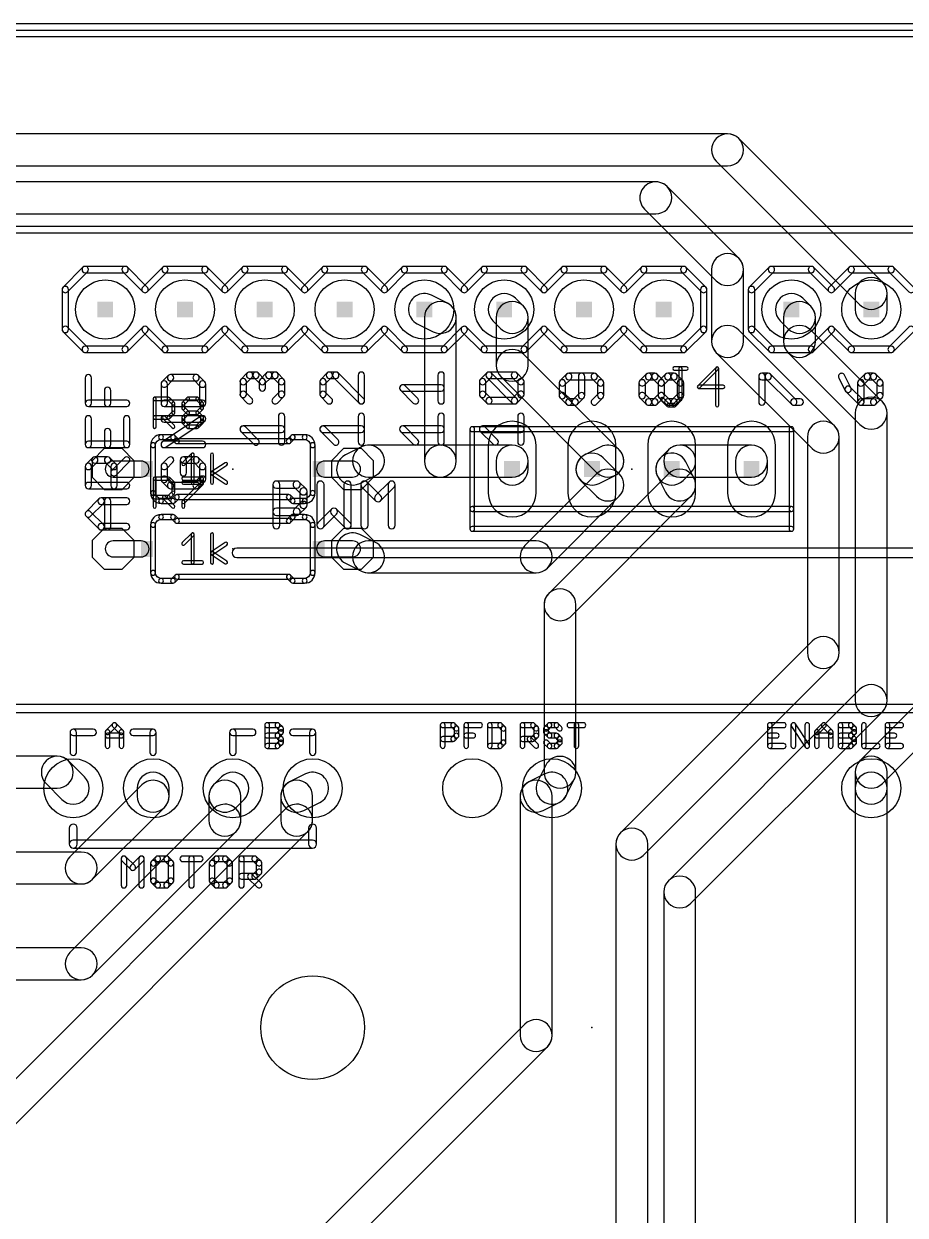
# Model space of a CAD drawing. Extents: x -5 to 106, y -6 to 80.
# Drawn here: x 22.56 to 50.61, y 42.29 to 80.21 of the extents above; entities that cross this region are included whole.
import ezdxf

# ---------------------------------------------------------------- set-up
doc = ezdxf.new("R2010")
doc.units = 0
for name, color, linetype in [('16', 174, 'CONTINUOUS'), ('17', 94, 'CONTINUOUS'), ('20', 178, 'CONTINUOUS'), ('21', 250, 'CONTINUOUS'), ('23', 178, 'CONTINUOUS'), ('25', 250, 'CONTINUOUS'), ('27', 250, 'CONTINUOUS'), ('51', 250, 'CONTINUOUS')]:
    doc.layers.add(name, color=color, linetype=linetype)

# ---------------------------------------------------------------- blocks, each defined once
blk = doc.blocks.new('RECT')
blk.add_solid([(-0.5, -0.5), (0.5, -0.5), (-0.5, 0.5), (0.5, 0.5)])
blk = doc.blocks.new('ROUNDP')
blk.add_circle((0, 0), 0.5)
blk = doc.blocks.new('LONGP100')
blk.add_lwpolyline([(-0.5, -0.5), (0.5, -0.5, 1), (0.5, 0.5), (-0.5, 0.5, 1)], format="xyb", close=True)
blk = doc.blocks.new('OCTAGONP')
blk.add_lwpolyline([(-0.5, -0.2071), (-0.5, 0.2071), (-0.2071, 0.5), (0.2071, 0.5), (0.5, 0.2071), (0.5, -0.2071), (0.2071, -0.5), (-0.2071, -0.5)], close=True)

msp = doc.modelspace()

# ---------------------------------------------------------------- linework, layer by layer
at = {"layer": '16'}
for points in [[(0, 79.8068), (105.41, 79.8068, 1), (105.41, 80.2132), (0, 80.2132, 1)], [(44.958, 76.708), (11.43, 76.708, 1), (11.43, 75.692), (44.958, 75.692, 1)], [(49.8892, 71.9872), (45.3172, 76.5592, 1), (44.5988, 75.8408), (49.1708, 71.2688, 1)], [(42.672, 75.184), (15.24, 75.184, 1), (15.24, 74.168), (42.672, 74.168, 1)], [(45.3172, 72.7492), (43.0312, 75.0352, 1), (42.3128, 74.3168), (44.5988, 72.0308, 1)], [(45.466, 70.104), (45.466, 72.39, 1), (44.45, 72.39), (44.45, 70.104, 1)], [(49.022, 71.628), (49.022, 71.12, 1), (50.038, 71.12), (50.038, 71.628, 1)], [(36.0412, 71.3204), (35.5332, 71.5744, 1), (35.0788, 70.6656), (35.5868, 70.4116, 1)], [(36.322, 66.294), (36.322, 70.866, 1), (35.306, 70.866), (35.306, 66.294, 1)], [(38.4592, 71.2252), (38.2052, 71.4792, 1), (37.4868, 70.7608), (37.7408, 70.5068, 1)], [(38.608, 69.342), (38.608, 70.866, 1), (37.592, 70.866), (37.592, 69.342, 1)], [(47.6032, 71.2252), (47.3492, 71.4792, 1), (46.6308, 70.7608), (46.8848, 70.5068, 1)], [(47.752, 70.104), (47.752, 70.866, 1), (46.736, 70.866), (46.736, 70.104, 1)], [(48.3652, 67.4152), (45.3172, 70.4632, 1), (44.5988, 69.7448), (47.6468, 66.6968, 1)], [(49.8892, 68.1772), (47.6032, 70.4632, 1), (46.8848, 69.7448), (49.1708, 67.4588, 1)], [(41.5072, 66.6532), (38.4592, 69.7012, 1), (37.7408, 68.9828), (40.7888, 65.9348, 1)], [(50.038, 58.674), (50.038, 67.818, 1), (49.022, 67.818), (49.022, 58.674, 1)], [(48.514, 60.198), (48.514, 67.056, 1), (47.498, 67.056), (47.498, 60.198, 1)], [(33.3008, 66.7484), (32.7928, 66.4944, 1), (33.2472, 65.5856), (33.7552, 65.8396, 1)], [(35.814, 66.802), (33.528, 66.802, 1), (33.528, 65.786), (35.814, 65.786, 1)], [(38.1, 66.802), (35.814, 66.802, 1), (35.814, 65.786), (38.1, 65.786, 1)], [(37.592, 66.294), (37.592, 66.04, 1), (38.608, 66.04), (38.608, 66.294, 1)], [(40.9208, 66.7484), (40.4128, 66.4944, 1), (40.8672, 65.5856), (41.3752, 65.8396, 1)], [(43.0748, 66.6532), (42.8208, 66.3992, 1), (43.5392, 65.6808), (43.7932, 65.9348, 1)], [(45.72, 66.802), (43.434, 66.802, 1), (43.434, 65.786), (45.72, 65.786, 1)], [(45.212, 66.294), (45.212, 66.04, 1), (46.228, 66.04), (46.228, 66.294, 1)], [(41.5072, 65.8912), (40.9992, 66.3992, 1), (40.2808, 65.6808), (40.7888, 65.1728, 1)], [(43.8884, 65.7592), (43.6344, 66.2672, 1), (42.7256, 65.8128), (42.9796, 65.3048, 1)], [(40.7888, 65.8912), (38.5028, 63.6052, 1), (39.2212, 62.8868), (41.5072, 65.1728, 1)], [(43.0748, 65.8912), (39.2648, 62.0812, 1), (39.9832, 61.3628), (43.7932, 65.1728, 1)], [(33.7552, 63.7004), (33.2472, 63.9544, 1), (32.7928, 63.0456), (33.3008, 62.7916, 1)], [(38.862, 63.754), (33.528, 63.754, 1), (33.528, 62.738), (38.862, 62.738, 1)], [(39.116, 61.722), (39.116, 56.388, 1), (40.132, 56.388), (40.132, 61.722, 1)], [(49.8892, 56.0288), (54.4612, 60.6008, 1), (53.7428, 61.3192), (49.1708, 56.7472, 1)], [(42.2692, 53.7428), (48.3652, 59.8388, 1), (47.6468, 60.5572), (41.5508, 54.4612, 1)], [(43.7932, 52.2188), (49.8892, 58.3148, 1), (49.1708, 59.0332), (43.0748, 52.9372, 1)], [(13.716, 55.88), (23.622, 55.88, 1), (23.622, 56.896), (13.716, 56.896, 1)], [(23.2628, 56.0288), (23.7708, 55.5208, 1), (24.4892, 56.2392), (23.9812, 56.7472, 1)], [(39.1696, 56.6152), (38.9156, 56.1072, 1), (39.8244, 55.6528), (40.0784, 56.1608, 1)], [(49.022, 56.388), (49.022, 55.88, 1), (50.038, 55.88), (50.038, 56.388, 1)], [(24.7432, 52.9808), (27.0292, 55.2668, 1), (26.3108, 55.9852), (24.0248, 53.6992, 1)], [(27.178, 55.626), (27.178, 55.88, 1), (26.162, 55.88), (26.162, 55.626, 1)], [(29.3152, 55.2668), (29.5692, 55.5208, 1), (28.8508, 56.2392), (28.5968, 55.9852, 1)], [(29.464, 54.864), (29.464, 55.626, 1), (28.448, 55.626), (28.448, 54.864, 1)], [(31.4692, 55.1716), (31.9772, 55.4256, 1), (31.5228, 56.3344), (31.0148, 56.0804, 1)], [(31.75, 54.864), (31.75, 55.626, 1), (30.734, 55.626), (30.734, 54.864, 1)], [(39.0892, 55.1716), (39.5972, 55.4256, 1), (39.1428, 56.3344), (38.6348, 56.0804, 1)], [(39.37, 48.006), (39.37, 55.626, 1), (38.354, 55.626), (38.354, 48.006, 1)], [(49.022, 55.88), (49.022, 40.386, 1), (50.038, 40.386), (50.038, 55.88, 1)], [(21.6952, 44.5988), (31.6012, 54.5048, 1), (30.8828, 55.2232), (20.9768, 45.3172, 1)], [(24.7432, 49.9328), (29.3152, 54.5048, 1), (28.5968, 55.2232), (24.0248, 50.6512, 1)], [(42.418, 38.1), (42.418, 54.102, 1), (41.402, 54.102), (41.402, 38.1, 1)], [(11.43, 52.832), (24.384, 52.832, 1), (24.384, 53.848), (11.43, 53.848, 1)], [(43.942, 37.338), (43.942, 52.578, 1), (42.926, 52.578), (42.926, 37.338, 1)], [(10.668, 49.784), (24.384, 49.784, 1), (24.384, 50.8), (10.668, 50.8, 1)], [(27.0292, 35.4548), (39.2212, 47.6468, 1), (38.5028, 48.3652), (26.3108, 36.1732, 1)]]:
    msp.add_lwpolyline(points, format="xyb", close=True, dxfattribs=at)
at = {"layer": '20'}
msp.add_line((105.08, 80), (0, 80), dxfattribs=at)
msp.add_circle((31.75, 48.26), 1.651, dxfattribs=at)
at = {"layer": '21'}
for points in [[(24.4392, 72.4618), (23.8042, 71.8268, 1), (23.9478, 71.6832), (24.5828, 72.3182, 1)], [(24.511, 72.2884), (25.781, 72.2884, 1), (25.781, 72.4916), (24.511, 72.4916, 1)], [(25.7092, 72.3182), (26.3442, 71.6832, 1), (26.4878, 71.8268), (25.8528, 72.4618, 1)], [(26.4878, 71.6832), (27.1228, 72.3182, 1), (26.9792, 72.4618), (26.3442, 71.8268, 1)], [(27.051, 72.2884), (28.321, 72.2884, 1), (28.321, 72.4916), (27.051, 72.4916, 1)], [(28.2492, 72.3182), (28.8842, 71.6832, 1), (29.0278, 71.8268), (28.3928, 72.4618, 1)], [(29.0278, 71.6832), (29.6628, 72.3182, 1), (29.5192, 72.4618), (28.8842, 71.8268, 1)], [(29.591, 72.2884), (30.861, 72.2884, 1), (30.861, 72.4916), (29.591, 72.4916, 1)], [(30.7892, 72.3182), (31.4242, 71.6832, 1), (31.5678, 71.8268), (30.9328, 72.4618, 1)], [(32.0592, 72.4618), (31.4242, 71.8268, 1), (31.5678, 71.6832), (32.2028, 72.3182, 1)], [(32.131, 72.2884), (33.401, 72.2884, 1), (33.401, 72.4916), (32.131, 72.4916, 1)], [(33.3292, 72.3182), (33.9642, 71.6832, 1), (34.1078, 71.8268), (33.4728, 72.4618, 1)], [(34.1078, 71.6832), (34.7428, 72.3182, 1), (34.5992, 72.4618), (33.9642, 71.8268, 1)], [(34.671, 72.2884), (35.941, 72.2884, 1), (35.941, 72.4916), (34.671, 72.4916, 1)], [(35.8692, 72.3182), (36.5042, 71.6832, 1), (36.6478, 71.8268), (36.0128, 72.4618, 1)], [(36.6478, 71.6832), (37.2828, 72.3182, 1), (37.1392, 72.4618), (36.5042, 71.8268, 1)], [(37.211, 72.2884), (38.481, 72.2884, 1), (38.481, 72.4916), (37.211, 72.4916, 1)], [(38.4092, 72.3182), (39.0442, 71.6832, 1), (39.1878, 71.8268), (38.5528, 72.4618, 1)], [(39.6792, 72.4618), (39.0442, 71.8268, 1), (39.1878, 71.6832), (39.8228, 72.3182, 1)], [(39.751, 72.2884), (41.021, 72.2884, 1), (41.021, 72.4916), (39.751, 72.4916, 1)], [(40.9492, 72.3182), (41.5842, 71.6832, 1), (41.7278, 71.8268), (41.0928, 72.4618, 1)], [(42.2192, 72.4618), (41.5842, 71.8268, 1), (41.7278, 71.6832), (42.3628, 72.3182, 1)], [(42.291, 72.2884), (43.561, 72.2884, 1), (43.561, 72.4916), (42.291, 72.4916, 1)], [(43.4892, 72.3182), (44.1242, 71.6832, 1), (44.2678, 71.8268), (43.6328, 72.4618, 1)], [(46.2832, 72.4618), (45.6482, 71.8268, 1), (45.7918, 71.6832), (46.4268, 72.3182, 1)], [(46.355, 72.2884), (47.625, 72.2884, 1), (47.625, 72.4916), (46.355, 72.4916, 1)], [(47.5532, 72.3182), (48.1882, 71.6832, 1), (48.3318, 71.8268), (47.6968, 72.4618, 1)], [(48.3318, 71.6832), (48.9668, 72.3182, 1), (48.8232, 72.4618), (48.1882, 71.8268, 1)], [(48.895, 72.2884), (50.165, 72.2884, 1), (50.165, 72.4916), (48.895, 72.4916, 1)], [(50.0932, 72.3182), (50.7282, 71.6832, 1), (50.8718, 71.8268), (50.2368, 72.4618, 1)], [(23.7744, 71.755), (23.7744, 70.485, 1), (23.9776, 70.485), (23.9776, 71.755, 1)], [(44.0944, 71.755), (44.0944, 70.485, 1), (44.2976, 70.485), (44.2976, 71.755, 1)], [(45.6184, 71.755), (45.6184, 70.485, 1), (45.8216, 70.485), (45.8216, 71.755, 1)], [(23.8042, 70.4132), (24.4392, 69.7782, 1), (24.5828, 69.9218), (23.9478, 70.5568, 1)], [(26.3442, 70.5568), (25.7092, 69.9218, 1), (25.8528, 69.7782), (26.4878, 70.4132, 1)], [(27.1228, 69.9218), (26.4878, 70.5568, 1), (26.3442, 70.4132), (26.9792, 69.7782, 1)], [(28.8842, 70.5568), (28.2492, 69.9218, 1), (28.3928, 69.7782), (29.0278, 70.4132, 1)], [(29.6628, 69.9218), (29.0278, 70.5568, 1), (28.8842, 70.4132), (29.5192, 69.7782, 1)], [(31.4242, 70.5568), (30.7892, 69.9218, 1), (30.9328, 69.7782), (31.5678, 70.4132, 1)], [(31.4242, 70.4132), (32.0592, 69.7782, 1), (32.2028, 69.9218), (31.5678, 70.5568, 1)], [(33.9642, 70.5568), (33.3292, 69.9218, 1), (33.4728, 69.7782), (34.1078, 70.4132, 1)], [(34.7428, 69.9218), (34.1078, 70.5568, 1), (33.9642, 70.4132), (34.5992, 69.7782, 1)], [(36.5042, 70.5568), (35.8692, 69.9218, 1), (36.0128, 69.7782), (36.6478, 70.4132, 1)], [(37.2828, 69.9218), (36.6478, 70.5568, 1), (36.5042, 70.4132), (37.1392, 69.7782, 1)], [(39.0442, 70.5568), (38.4092, 69.9218, 1), (38.5528, 69.7782), (39.1878, 70.4132, 1)], [(39.0442, 70.4132), (39.6792, 69.7782, 1), (39.8228, 69.9218), (39.1878, 70.5568, 1)], [(41.5842, 70.5568), (40.9492, 69.9218, 1), (41.0928, 69.7782), (41.7278, 70.4132, 1)], [(41.5842, 70.4132), (42.2192, 69.7782, 1), (42.3628, 69.9218), (41.7278, 70.5568, 1)], [(44.1242, 70.5568), (43.4892, 69.9218, 1), (43.6328, 69.7782), (44.2678, 70.4132, 1)], [(45.6482, 70.4132), (46.2832, 69.7782, 1), (46.4268, 69.9218), (45.7918, 70.5568, 1)], [(48.1882, 70.5568), (47.5532, 69.9218, 1), (47.6968, 69.7782), (48.3318, 70.4132, 1)], [(48.9668, 69.9218), (48.3318, 70.5568, 1), (48.1882, 70.4132), (48.8232, 69.7782, 1)], [(50.7282, 70.5568), (50.0932, 69.9218, 1), (50.2368, 69.7782), (50.8718, 70.4132, 1)], [(25.781, 69.9516), (24.511, 69.9516, 1), (24.511, 69.7484), (25.781, 69.7484, 1)], [(28.321, 69.9516), (27.051, 69.9516, 1), (27.051, 69.7484), (28.321, 69.7484, 1)], [(30.861, 69.9516), (29.591, 69.9516, 1), (29.591, 69.7484), (30.861, 69.7484, 1)], [(33.401, 69.9516), (32.131, 69.9516, 1), (32.131, 69.7484), (33.401, 69.7484, 1)], [(35.941, 69.9516), (34.671, 69.9516, 1), (34.671, 69.7484), (35.941, 69.7484, 1)], [(38.481, 69.9516), (37.211, 69.9516, 1), (37.211, 69.7484), (38.481, 69.7484, 1)], [(41.021, 69.9516), (39.751, 69.9516, 1), (39.751, 69.7484), (41.021, 69.7484, 1)], [(43.561, 69.9516), (42.291, 69.9516, 1), (42.291, 69.7484), (43.561, 69.7484, 1)], [(47.625, 69.9516), (46.355, 69.9516, 1), (46.355, 69.7484), (47.625, 69.7484, 1)], [(50.165, 69.9516), (48.895, 69.9516, 1), (48.895, 69.7484), (50.165, 69.7484, 1)], [(24.7132, 68.1339), (24.7132, 68.9474, 1), (24.51, 68.9474), (24.51, 68.1339, 1)], [(27.1561, 69.0192), (26.9527, 68.8158, 1), (27.0964, 68.6721), (27.2998, 68.8755, 1)], [(28.0414, 69.049), (27.2279, 69.049, 1), (27.2279, 68.8458), (28.0414, 68.8458, 1)], [(28.3166, 68.8158), (28.1133, 69.0192, 1), (27.9696, 68.8755), (28.173, 68.6721, 1)], [(29.611, 68.7516), (29.8144, 68.955, 1), (29.6707, 69.0987), (29.4673, 68.8953, 1)], [(29.7425, 68.9252), (29.9459, 68.9252, 1), (29.9459, 69.1284), (29.7425, 69.1284, 1)], [(29.8741, 68.955), (30.0774, 68.7516, 1), (30.2211, 68.8953), (30.0177, 69.0987, 1)], [(30.2211, 68.7516), (30.4245, 68.955, 1), (30.2808, 69.0987), (30.0774, 68.8953, 1)], [(30.3527, 68.9252), (30.556, 68.9252, 1), (30.556, 69.1284), (30.3527, 69.1284, 1)], [(30.4842, 68.955), (30.6876, 68.7516, 1), (30.8312, 68.8953), (30.6279, 69.0987, 1)], [(32.2107, 69.0987), (32.0073, 68.8953, 1), (32.151, 68.7516), (32.3544, 68.955, 1)], [(32.4859, 69.1284), (32.2825, 69.1284, 1), (32.2825, 68.9252), (32.4859, 68.9252, 1)], [(33.3712, 68.2852), (32.5577, 69.0987, 1), (32.4141, 68.955), (33.2276, 68.1415, 1)], [(33.1978, 69.0268), (33.1978, 68.2133, 1), (33.401, 68.2133), (33.401, 69.0268, 1)], [(35.941, 68.2133), (35.941, 69.0268, 1), (35.7378, 69.0268), (35.7378, 68.2133, 1)], [(37.231, 68.7516), (37.4344, 68.955, 1), (37.2907, 69.0987), (37.0873, 68.8953, 1)], [(38.2479, 68.2852), (37.4344, 69.0987, 1), (37.2907, 68.955), (38.1042, 68.1415, 1)], [(37.3625, 68.9252), (38.176, 68.9252, 1), (38.176, 69.1284), (37.3625, 69.1284, 1)], [(38.1042, 68.955), (38.3076, 68.7516, 1), (38.4512, 68.8953), (38.2479, 69.0987, 1)], [(39.8307, 69.0589), (39.6273, 68.8556, 1), (39.771, 68.7119), (39.9744, 68.9153, 1)], [(40.716, 69.0887), (39.9025, 69.0887, 1), (39.9025, 68.8855), (40.716, 68.8855, 1)], [(40.4109, 68.377), (40.4109, 68.9871, 1), (40.2077, 68.9871), (40.2077, 68.377, 1)], [(40.9912, 68.8556), (40.7879, 69.0589, 1), (40.6442, 68.9153), (40.8476, 68.7119, 1)], [(42.311, 68.7119), (42.5144, 68.9153, 1), (42.3707, 69.0589), (42.1673, 68.8556, 1)], [(42.4425, 68.8855), (42.6459, 68.8855, 1), (42.6459, 69.0887), (42.4425, 69.0887, 1)], [(42.5741, 68.9153), (42.7774, 68.7119, 1), (42.9211, 68.8556), (42.7177, 69.0589, 1)], [(42.9211, 68.7119), (43.1245, 68.9153, 1), (42.9808, 69.0589), (42.7774, 68.8556, 1)], [(43.0527, 68.8855), (43.256, 68.8855, 1), (43.256, 69.0887), (43.0527, 69.0887, 1)], [(43.1842, 68.9153), (43.3876, 68.7119, 1), (43.5312, 68.8556), (43.3279, 69.0589, 1)], [(46.1508, 68.1736), (46.1508, 68.9871, 1), (45.9476, 68.9871), (45.9476, 68.1736, 1)], [(46.0492, 68.8855), (46.2525, 68.8855, 1), (46.2525, 69.0887), (46.0492, 69.0887, 1)], [(46.1807, 68.9153), (46.9942, 68.1018, 1), (47.1379, 68.2454), (46.3244, 69.0589, 1)], [(48.4983, 68.9417), (48.7017, 68.5349, 1), (48.8834, 68.6258), (48.68, 69.0325, 1)], [(49.3308, 69.0589), (49.1274, 68.8556, 1), (49.2711, 68.7119), (49.4745, 68.9153, 1)], [(49.606, 69.0887), (49.4027, 69.0887, 1), (49.4027, 68.8855), (49.606, 68.8855, 1)], [(49.8812, 68.8556), (49.6779, 69.0589, 1), (49.5342, 68.9153), (49.7376, 68.7119, 1)], [(25.3233, 68.1339), (25.3233, 68.5406, 1), (25.1201, 68.5406), (25.1201, 68.1339, 1)], [(26.923, 68.744), (26.923, 68.1339, 1), (27.1262, 68.1339), (27.1262, 68.744, 1)], [(28.3464, 68.1339), (28.3464, 68.744, 1), (28.1432, 68.744), (28.1432, 68.1339, 1)], [(29.6408, 68.4167), (29.6408, 68.8234, 1), (29.4376, 68.8234), (29.4376, 68.4167, 1)], [(30.0477, 68.8234), (30.0477, 68.6201, 1), (30.2509, 68.6201), (30.2509, 68.8234, 1)], [(30.6578, 68.8234), (30.6578, 68.4167, 1), (30.861, 68.4167), (30.861, 68.8234, 1)], [(31.9776, 68.8234), (31.9776, 68.4167, 1), (32.1808, 68.4167), (32.1808, 68.8234, 1)], [(35.0977, 68.2852), (34.691, 68.6919, 1), (34.5473, 68.5482), (34.9541, 68.1415, 1)], [(34.6192, 68.5185), (35.8394, 68.5185, 1), (35.8394, 68.7217), (34.6192, 68.7217, 1)], [(37.2608, 68.4167), (37.2608, 68.8234, 1), (37.0576, 68.8234), (37.0576, 68.4167, 1)], [(38.2778, 68.8234), (38.2778, 68.4167, 1), (38.481, 68.4167), (38.481, 68.8234, 1)], [(39.5976, 68.7837), (39.5976, 68.377, 1), (39.8008, 68.377), (39.8008, 68.7837, 1)], [(41.021, 68.377), (41.021, 68.7837, 1), (40.8178, 68.7837), (40.8178, 68.377, 1)], [(42.3408, 68.377), (42.3408, 68.7837, 1), (42.1376, 68.7837), (42.1376, 68.377, 1)], [(42.9509, 68.377), (42.9509, 68.7837, 1), (42.7477, 68.7837), (42.7477, 68.377, 1)], [(43.3578, 68.7837), (43.3578, 68.377, 1), (43.561, 68.377), (43.561, 68.7837, 1)], [(48.7207, 68.5085), (49.1274, 68.1018, 1), (49.2711, 68.2454), (48.8644, 68.6522, 1)], [(49.0977, 68.7837), (49.0977, 68.1736, 1), (49.3009, 68.1736), (49.3009, 68.7837, 1)], [(49.911, 68.377), (49.911, 68.7837, 1), (49.7078, 68.7837), (49.7078, 68.377, 1)], [(29.8144, 68.2852), (29.611, 68.4885, 1), (29.4673, 68.3449), (29.6707, 68.1415, 1)], [(30.6876, 68.4885), (30.4842, 68.2852, 1), (30.6279, 68.1415), (30.8312, 68.3449, 1)], [(32.0073, 68.3449), (32.2107, 68.1415, 1), (32.3544, 68.2852), (32.151, 68.4885, 1)], [(37.4344, 68.2852), (37.231, 68.4885, 1), (37.0873, 68.3449), (37.2907, 68.1415, 1)], [(38.176, 68.3149), (37.3625, 68.3149, 1), (37.3625, 68.1117), (38.176, 68.1117, 1)], [(38.3076, 68.4885), (38.1042, 68.2852, 1), (38.2479, 68.1415), (38.4512, 68.3449, 1)], [(39.6273, 68.3051), (39.8307, 68.1018, 1), (39.9744, 68.2454), (39.771, 68.4488, 1)], [(39.9025, 68.072), (40.1059, 68.072, 1), (40.1059, 68.2752), (39.9025, 68.2752, 1)], [(40.1777, 68.1018), (40.3811, 68.3051, 1), (40.2374, 68.4488), (40.0341, 68.2454, 1)], [(40.7879, 68.1018), (40.9912, 68.3051, 1), (40.8476, 68.4488), (40.6442, 68.2454, 1)], [(42.5144, 68.2454), (42.311, 68.4488, 1), (42.1673, 68.3051), (42.3707, 68.1018, 1)], [(42.6459, 68.2752), (42.4425, 68.2752, 1), (42.4425, 68.072), (42.6459, 68.072, 1)], [(42.7774, 68.4488), (42.5741, 68.2454, 1), (42.7177, 68.1018), (42.9211, 68.3051, 1)], [(43.1245, 68.2454), (42.9211, 68.4488, 1), (42.7774, 68.3051), (42.9808, 68.1018, 1)], [(43.256, 68.2752), (43.0527, 68.2752, 1), (43.0527, 68.072), (43.256, 68.072, 1)], [(43.3876, 68.4488), (43.1842, 68.2454, 1), (43.3279, 68.1018), (43.5312, 68.3051, 1)], [(47.066, 68.072), (47.2694, 68.072, 1), (47.2694, 68.2752), (47.066, 68.2752, 1)], [(49.1993, 68.072), (49.606, 68.072, 1), (49.606, 68.2752), (49.1993, 68.2752, 1)], [(49.6779, 68.1018), (49.8812, 68.3051, 1), (49.7376, 68.4488), (49.5342, 68.2454, 1)], [(25.8318, 68.2355), (24.6116, 68.2355, 1), (24.6116, 68.0323), (25.8318, 68.0323, 1)], [(27.0246, 68.0323), (28.2448, 68.0323, 1), (28.2448, 68.2355), (27.0246, 68.2355, 1)], [(24.51, 67.6376), (24.51, 66.8241, 1), (24.7132, 66.8241), (24.7132, 67.6376, 1)], [(25.9334, 66.8241), (25.9334, 67.6376, 1), (25.7302, 67.6376), (25.7302, 66.8241, 1)], [(27.0809, 66.7396), (28.3012, 67.5531, 1), (28.1884, 67.7222), (26.9682, 66.9087, 1)], [(28.2448, 67.7392), (27.0246, 67.7392, 1), (27.0246, 67.536), (28.2448, 67.536, 1)], [(30.861, 66.9036), (30.861, 67.7171, 1), (30.6578, 67.7171), (30.6578, 66.9036, 1)], [(33.401, 66.9036), (33.401, 67.7171, 1), (33.1978, 67.7171), (33.1978, 66.9036, 1)], [(35.941, 66.9036), (35.941, 67.7171, 1), (35.7378, 67.7171), (35.7378, 66.9036, 1)], [(38.481, 66.9036), (38.481, 67.7171, 1), (38.2778, 67.7171), (38.2778, 66.9036, 1)], [(25.3233, 66.8241), (25.3233, 67.2309, 1), (25.1201, 67.2309), (25.1201, 66.8241, 1)], [(26.924, 66.9798, 1), (26.924, 67.1322, 0.4142), (26.5938, 66.802, 1), (26.7462, 66.802, -0.4142)], [(26.924, 66.9798), (27.305, 66.9798, 1), (27.305, 67.1322), (26.924, 67.1322, 1)], [(27.4859, 66.9829), (27.3589, 67.1099, 1), (27.2511, 67.0021), (27.3781, 66.8751, 1)], [(30.0177, 66.9754), (29.611, 67.3822, 1), (29.4673, 67.2385), (29.8741, 66.8318, 1)], [(29.5392, 67.2087), (30.7594, 67.2087, 1), (30.7594, 67.4119), (29.5392, 67.4119, 1)], [(31.0419, 66.8751), (31.1689, 67.0021, 1), (31.0611, 67.1099), (30.9341, 66.9829, 1)], [(31.496, 67.1322), (31.115, 67.1322, 1), (31.115, 66.9798), (31.496, 66.9798, 1)], [(31.6738, 66.802, 1), (31.8262, 66.802, 0.4142), (31.496, 67.1322, 1), (31.496, 66.9798, -0.4142)], [(32.5577, 66.9754), (32.151, 67.3822, 1), (32.0073, 67.2385), (32.4141, 66.8318, 1)], [(32.0792, 67.2087), (33.2994, 67.2087, 1), (33.2994, 67.4119), (32.0792, 67.4119, 1)], [(35.0977, 66.9754), (34.691, 67.3822, 1), (34.5473, 67.2385), (34.9541, 66.8318, 1)], [(34.6192, 67.2087), (35.8394, 67.2087, 1), (35.8394, 67.4119), (34.6192, 67.4119, 1)], [(36.9062, 64.77), (36.9062, 67.31, 1), (36.7538, 67.31), (36.7538, 64.77, 1)], [(46.99, 67.3862), (36.83, 67.3862, 1), (36.83, 67.2338), (46.99, 67.2338, 1)], [(37.6377, 66.9754), (37.231, 67.3822, 1), (37.0873, 67.2385), (37.4941, 66.8318, 1)], [(37.1592, 67.2087), (38.3794, 67.2087, 1), (38.3794, 67.4119), (37.1592, 67.4119, 1)], [(46.9138, 67.31), (46.9138, 64.77, 1), (47.0662, 64.77), (47.0662, 67.31, 1)], [(24.6116, 66.7225), (25.8318, 66.7225, 1), (25.8318, 66.9257), (24.6116, 66.9257, 1)], [(26.7462, 65.278), (26.7462, 66.802, 1), (26.5938, 66.802), (26.5938, 65.278, 1)], [(28.2448, 66.9257), (27.0246, 66.9257, 1), (27.0246, 66.7225), (28.2448, 66.7225, 1)], [(30.988, 67.0052), (27.432, 67.0052, 1), (27.432, 66.8528), (30.988, 66.8528, 1)], [(31.8262, 65.278), (31.8262, 66.802, 1), (31.6738, 66.802), (31.6738, 65.278, 1)], [(24.6834, 66.0527), (24.8868, 66.2561, 1), (24.7431, 66.3998), (24.5397, 66.1964, 1)], [(24.8149, 66.2263), (25.2217, 66.2263, 1), (25.2217, 66.4295), (24.8149, 66.4295, 1)], [(25.1498, 66.2561), (25.3532, 66.0527, 1), (25.4969, 66.1964), (25.2935, 66.3998, 1)], [(25.4969, 65.8493), (25.9036, 66.2561, 1), (25.76, 66.3998), (25.3532, 65.993, 1)], [(27.1561, 66.3998), (26.9527, 66.1964, 1), (27.0964, 66.0527), (27.2998, 66.2561, 1)], [(28.0414, 66.4295), (27.6347, 66.4295, 1), (27.6347, 66.2263), (28.0414, 66.2263, 1)], [(27.5331, 66.3279), (27.5331, 65.9212, 1), (27.7363, 65.9212), (27.7363, 66.3279, 1)], [(28.3166, 66.1964), (28.1133, 66.3998, 1), (27.9696, 66.2561), (28.173, 66.0527, 1)], [(24.7132, 65.5144), (24.7132, 66.1245, 1), (24.51, 66.1245), (24.51, 65.5144, 1)], [(25.3235, 66.1245), (25.3235, 65.5144, 1), (25.5267, 65.5144), (25.5267, 66.1245, 1)], [(26.923, 66.1245), (26.923, 65.7178, 1), (27.1262, 65.7178), (27.1262, 66.1245, 1)], [(28.3464, 65.7178), (28.3464, 66.1245, 1), (28.1432, 66.1245), (28.1432, 65.7178, 1)], [(25.8318, 65.616), (24.6116, 65.616, 1), (24.6116, 65.4128), (25.8318, 65.4128, 1)], [(26.9527, 65.6459), (27.1561, 65.4426, 1), (27.2998, 65.5863), (27.0964, 65.7896, 1)], [(27.2279, 65.4128), (28.0414, 65.4128, 1), (28.0414, 65.616), (27.2279, 65.616, 1)], [(28.1133, 65.4426), (28.3166, 65.6459, 1), (28.173, 65.7896), (27.9696, 65.5863, 1)], [(30.7086, 64.2493), (30.7086, 65.5458, 1), (30.48, 65.5458), (30.48, 64.2493, 1)], [(30.5943, 65.4315), (31.2426, 65.4315, 1), (31.2426, 65.6601), (30.5943, 65.6601, 1)], [(31.1617, 65.465), (31.3778, 65.2489, 1), (31.5395, 65.4105), (31.3234, 65.6266, 1)], [(31.8833, 65.5458), (31.8833, 64.2493, 1), (32.1119, 64.2493), (32.1119, 65.5458, 1)], [(32.9762, 64.2493), (32.9762, 65.5458, 1), (32.7476, 65.5458), (32.7476, 64.2493, 1)], [(33.32, 65.465), (33.7522, 65.0328, 1), (33.9138, 65.1945), (33.4817, 65.6266, 1)], [(33.5152, 64.2493), (33.5152, 65.5458, 1), (33.2866, 65.5458), (33.2866, 64.2493, 1)], [(33.9138, 65.0328), (34.346, 65.465, 1), (34.1844, 65.6266), (33.7522, 65.1945, 1)], [(34.1509, 65.5458), (34.1509, 64.2493, 1), (34.3795, 64.2493), (34.3795, 65.5458, 1)], [(26.7462, 65.278, 1), (26.5938, 65.278, 0.4142), (26.924, 64.9478, 1), (26.924, 65.1002, -0.4142)], [(31.3443, 65.3297), (31.3443, 64.8976, 1), (31.5729, 64.8976), (31.5729, 65.3297, 1)], [(31.496, 65.1002, 1), (31.496, 64.9478, 0.4142), (31.8262, 65.278, 1), (31.6738, 65.278, -0.4142)], [(24.6834, 64.5396), (25.0901, 64.9463, 1), (24.9465, 65.09), (24.5397, 64.6833, 1)], [(25.0183, 64.9166), (25.8318, 64.9166, 1), (25.8318, 65.1198), (25.0183, 65.1198, 1)], [(25.3233, 64.2047), (25.3233, 65.0182, 1), (25.1201, 65.0182), (25.1201, 64.2047, 1)], [(26.924, 64.9478), (27.305, 64.9478, 1), (27.305, 65.1002), (26.924, 65.1002, 1)], [(27.3781, 65.2049), (27.2511, 65.0779, 1), (27.3589, 64.9701), (27.4859, 65.0971, 1)], [(30.988, 65.2272), (27.432, 65.2272, 1), (27.432, 65.0748), (30.988, 65.0748, 1)], [(30.9341, 65.0971), (31.0611, 64.9701, 1), (31.1689, 65.0779), (31.0419, 65.2049, 1)], [(31.496, 65.1002), (31.115, 65.1002, 1), (31.115, 64.9478), (31.496, 64.9478, 1)], [(31.3778, 64.9784), (31.1617, 64.7623, 1), (31.3234, 64.6006), (31.5395, 64.8167, 1)], [(25.0901, 64.2765), (24.6834, 64.6833, 1), (24.5397, 64.5396), (24.9465, 64.1328, 1)], [(26.924, 64.4398, 1), (26.924, 64.5922, 0.4142), (26.5938, 64.262, 1), (26.7462, 64.262, -0.4142)], [(26.924, 64.4398), (27.305, 64.4398, 1), (27.305, 64.5922), (26.924, 64.5922, 1)], [(27.4859, 64.4429), (27.3589, 64.5699, 1), (27.2511, 64.4621), (27.3781, 64.3351, 1)], [(31.2426, 64.7958), (30.5943, 64.7958, 1), (30.5943, 64.5672), (31.2426, 64.5672, 1)], [(31.0419, 64.3351), (31.1689, 64.4621, 1), (31.0611, 64.5699), (30.9341, 64.4429, 1)], [(31.496, 64.5922), (31.115, 64.5922, 1), (31.115, 64.4398), (31.496, 64.4398, 1)], [(31.6738, 64.262, 1), (31.8262, 64.262, 0.4142), (31.496, 64.5922, 1), (31.496, 64.4398, -0.4142)], [(32.0784, 64.1685), (32.5106, 64.6006, 1), (32.3489, 64.7623), (31.9168, 64.3301, 1)], [(32.3489, 64.6006), (32.7811, 64.1685, 1), (32.9427, 64.3301), (32.5106, 64.7623, 1)], [(36.83, 64.6938), (46.99, 64.6938, 1), (46.99, 64.8462), (36.83, 64.8462, 1)], [(36.9062, 64.135), (36.9062, 64.77, 1), (36.7538, 64.77), (36.7538, 64.135, 1)], [(46.9138, 64.77), (46.9138, 64.135, 1), (47.0662, 64.135), (47.0662, 64.77, 1)], [(25.8318, 64.3063), (25.0183, 64.3063, 1), (25.0183, 64.1031), (25.8318, 64.1031, 1)], [(26.7462, 62.738), (26.7462, 64.262, 1), (26.5938, 64.262), (26.5938, 62.738, 1)], [(30.988, 64.4652), (27.432, 64.4652, 1), (27.432, 64.3128), (30.988, 64.3128, 1)], [(31.8262, 62.738), (31.8262, 64.262, 1), (31.6738, 64.262), (31.6738, 62.738, 1)], [(36.83, 64.0588), (46.99, 64.0588, 1), (46.99, 64.2112), (36.83, 64.2112, 1)], [(60.706, 63.5254), (29.337, 63.5254, 1), (29.337, 63.2206), (60.706, 63.2206, 1)], [(26.7462, 62.738, 1), (26.5938, 62.738, 0.4142), (26.924, 62.4078, 1), (26.924, 62.5602, -0.4142)], [(27.3781, 62.6649), (27.2511, 62.5379, 1), (27.3589, 62.4301), (27.4859, 62.5571, 1)], [(30.988, 62.6872), (27.432, 62.6872, 1), (27.432, 62.5348), (30.988, 62.5348, 1)], [(30.9341, 62.5571), (31.0611, 62.4301, 1), (31.1689, 62.5379), (31.0419, 62.6649, 1)], [(31.496, 62.5602, 1), (31.496, 62.4078, 0.4142), (31.8262, 62.738, 1), (31.6738, 62.738, -0.4142)], [(26.924, 62.4078), (27.305, 62.4078, 1), (27.305, 62.5602), (26.924, 62.5602, 1)], [(31.496, 62.5602), (31.115, 62.5602, 1), (31.115, 62.4078), (31.496, 62.4078, 1)], [(64.77, 58.547), (16.51, 58.547, 1), (16.51, 58.293), (64.77, 58.293, 1)], [(24.13, 57.5564), (24.765, 57.5564, 1), (24.765, 57.7596), (24.13, 57.7596, 1)], [(24.0284, 57.658), (24.0284, 57.023, 1), (24.2316, 57.023), (24.2316, 57.658, 1)], [(25.2761, 57.613), (25.4964, 57.8333, 1), (25.3886, 57.941), (25.1683, 57.7207, 1)], [(25.2984, 57.2262), (25.2984, 57.6668, 1), (25.146, 57.6668), (25.146, 57.2262, 1)], [(25.3886, 57.8333), (25.609, 57.613, 1), (25.7167, 57.7207), (25.4964, 57.941, 1)], [(25.5866, 57.6668), (25.5866, 57.2262, 1), (25.739, 57.2262), (25.739, 57.6668, 1)], [(26.67, 57.7596), (26.035, 57.7596, 1), (26.035, 57.5564), (26.67, 57.5564, 1)], [(26.5684, 57.658), (26.5684, 57.023, 1), (26.7716, 57.023), (26.7716, 57.658, 1)], [(29.845, 57.7596), (29.21, 57.7596, 1), (29.21, 57.5564), (29.845, 57.5564, 1)], [(29.1084, 57.658), (29.1084, 57.023, 1), (29.3116, 57.023), (29.3116, 57.658, 1)], [(30.3784, 57.2262), (30.3784, 57.8872, 1), (30.226, 57.8872), (30.226, 57.2262, 1)], [(30.3022, 57.811), (30.6327, 57.811, 1), (30.6327, 57.9634), (30.3022, 57.9634, 1)], [(30.5788, 57.8333), (30.689, 57.7231, 1), (30.7967, 57.8309), (30.6866, 57.941, 1)], [(30.689, 57.7207), (30.5788, 57.6106, 1), (30.6866, 57.5028), (30.7967, 57.613, 1)], [(30.6666, 57.777), (30.6666, 57.6668, 1), (30.819, 57.6668), (30.819, 57.777, 1)], [(31.75, 57.7596), (31.115, 57.7596, 1), (31.115, 57.5564), (31.75, 57.5564, 1)], [(31.6484, 57.658), (31.6484, 57.023, 1), (31.8516, 57.023), (31.8516, 57.658, 1)], [(35.9664, 57.2262), (35.9664, 57.8872, 1), (35.814, 57.8872), (35.814, 57.2262, 1)], [(35.8902, 57.811), (36.2207, 57.811, 1), (36.2207, 57.9634), (35.8902, 57.9634, 1)], [(36.1668, 57.8333), (36.277, 57.7231, 1), (36.3847, 57.8309), (36.2746, 57.941, 1)], [(36.2546, 57.777), (36.2546, 57.5567, 1), (36.407, 57.5567), (36.407, 57.777, 1)], [(36.7148, 57.2262), (36.7148, 57.8872, 1), (36.5624, 57.8872), (36.5624, 57.2262, 1)], [(36.6386, 57.811), (37.0793, 57.811, 1), (37.0793, 57.9634), (36.6386, 57.9634, 1)], [(37.3108, 57.8872), (37.3108, 57.2262, 1), (37.4632, 57.2262), (37.4632, 57.8872, 1)], [(37.7175, 57.9634), (37.387, 57.9634, 1), (37.387, 57.811), (37.7175, 57.811, 1)], [(37.8816, 57.8309), (37.7714, 57.941, 1), (37.6636, 57.8333), (37.7738, 57.7231, 1)], [(37.9039, 57.3364), (37.9039, 57.777, 1), (37.7515, 57.777), (37.7515, 57.3364, 1)], [(38.5064, 57.2262), (38.5064, 57.8872, 1), (38.354, 57.8872), (38.354, 57.2262, 1)], [(38.4302, 57.811), (38.7607, 57.811, 1), (38.7607, 57.9634), (38.4302, 57.9634, 1)], [(38.7068, 57.8333), (38.817, 57.7231, 1), (38.9247, 57.8309), (38.8146, 57.941, 1)], [(38.7946, 57.777), (38.7946, 57.5567, 1), (38.947, 57.5567), (38.947, 57.777, 1)], [(39.2349, 57.941), (39.1247, 57.8309, 1), (39.2325, 57.7231), (39.3427, 57.8333, 1)], [(39.1024, 57.777), (39.1024, 57.6668, 1), (39.2548, 57.6668), (39.2548, 57.777, 1)], [(39.1247, 57.613), (39.2349, 57.5028, 1), (39.3427, 57.6106), (39.2325, 57.7207, 1)], [(39.5091, 57.9634), (39.2888, 57.9634, 1), (39.2888, 57.811), (39.5091, 57.811, 1)], [(39.6731, 57.8309), (39.563, 57.941, 1), (39.4552, 57.8333), (39.5654, 57.7231, 1)], [(39.927, 57.811), (40.3677, 57.811, 1), (40.3677, 57.9634), (39.927, 57.9634, 1)], [(40.2236, 57.2262), (40.2236, 57.8872, 1), (40.0712, 57.8872), (40.0712, 57.2262, 1)], [(46.7448, 57.9634), (46.3042, 57.9634, 1), (46.3042, 57.811), (46.7448, 57.811, 1)], [(46.228, 57.8872), (46.228, 57.2262, 1), (46.3804, 57.2262), (46.3804, 57.8872, 1)], [(47.1288, 57.2262), (47.1288, 57.8872, 1), (46.9764, 57.8872), (46.9764, 57.2262, 1)], [(46.9892, 57.8449), (47.4299, 57.1839, 1), (47.5567, 57.2685), (47.116, 57.9294, 1)], [(47.5695, 57.2262), (47.5695, 57.8872, 1), (47.4171, 57.8872), (47.4171, 57.2262, 1)], [(47.8549, 57.613), (48.0752, 57.8333, 1), (47.9675, 57.941), (47.7471, 57.7207, 1)], [(47.8772, 57.2262), (47.8772, 57.6668, 1), (47.7248, 57.6668), (47.7248, 57.2262, 1)], [(47.9675, 57.8333), (48.1878, 57.613, 1), (48.2956, 57.7207), (48.0752, 57.941, 1)], [(48.1655, 57.6668), (48.1655, 57.2262, 1), (48.3179, 57.2262), (48.3179, 57.6668, 1)], [(48.6256, 57.2262), (48.6256, 57.8872, 1), (48.4732, 57.8872), (48.4732, 57.2262, 1)], [(48.5494, 57.811), (48.8799, 57.811, 1), (48.8799, 57.9634), (48.5494, 57.9634, 1)], [(48.826, 57.8333), (48.9362, 57.7231, 1), (49.044, 57.8309), (48.9338, 57.941, 1)], [(48.9362, 57.7207), (48.826, 57.6106, 1), (48.9338, 57.5028), (49.044, 57.613, 1)], [(48.9139, 57.777), (48.9139, 57.6668, 1), (49.0663, 57.6668), (49.0663, 57.777, 1)], [(49.2217, 57.8872), (49.2217, 57.2262, 1), (49.3741, 57.2262), (49.3741, 57.8872, 1)], [(50.4869, 57.9634), (50.0463, 57.9634, 1), (50.0463, 57.811), (50.4869, 57.811, 1)], [(49.9701, 57.8872), (49.9701, 57.2262, 1), (50.1225, 57.2262), (50.1225, 57.8872, 1)], [(25.2222, 57.4805), (25.6628, 57.4805, 1), (25.6628, 57.6329), (25.2222, 57.6329, 1)], [(30.3022, 57.4805), (30.6327, 57.4805, 1), (30.6327, 57.6329), (30.3022, 57.6329, 1)], [(30.6327, 57.3024), (30.3022, 57.3024, 1), (30.3022, 57.15), (30.6327, 57.15, 1)], [(30.5788, 57.5028), (30.689, 57.3926, 1), (30.7967, 57.5004), (30.6866, 57.6106, 1)], [(30.689, 57.3902), (30.5788, 57.2801, 1), (30.6866, 57.1723), (30.7967, 57.2825, 1)], [(30.6666, 57.4465), (30.6666, 57.3364, 1), (30.819, 57.3364), (30.819, 57.4465, 1)], [(36.2207, 57.5227), (35.8902, 57.5227, 1), (35.8902, 57.3703), (36.2207, 57.3703, 1)], [(36.277, 57.6106), (36.1668, 57.5004, 1), (36.2746, 57.3926), (36.3847, 57.5028, 1)], [(36.6386, 57.4805), (36.8589, 57.4805, 1), (36.8589, 57.6329), (36.6386, 57.6329, 1)], [(37.387, 57.15), (37.7175, 57.15, 1), (37.7175, 57.3024), (37.387, 57.3024, 1)], [(37.7714, 57.1723), (37.8816, 57.2825, 1), (37.7738, 57.3902), (37.6636, 57.2801, 1)], [(38.7607, 57.5227), (38.4302, 57.5227, 1), (38.4302, 57.3703), (38.7607, 57.3703, 1)], [(38.5966, 57.3926), (38.817, 57.1723, 1), (38.9247, 57.2801), (38.7044, 57.5004, 1)], [(38.817, 57.6106), (38.7068, 57.5004, 1), (38.8146, 57.3926), (38.9247, 57.5028, 1)], [(39.3427, 57.2801), (39.2325, 57.3902, 1), (39.1247, 57.2825), (39.2349, 57.1723, 1)], [(39.2888, 57.4805), (39.5091, 57.4805, 1), (39.5091, 57.6329), (39.2888, 57.6329, 1)], [(39.5091, 57.3024), (39.2888, 57.3024, 1), (39.2888, 57.15), (39.5091, 57.15, 1)], [(39.4552, 57.5028), (39.5654, 57.3926, 1), (39.6731, 57.5004), (39.563, 57.6106, 1)], [(39.5654, 57.3902), (39.4552, 57.2801, 1), (39.563, 57.1723), (39.6731, 57.2825, 1)], [(39.5431, 57.4465), (39.5431, 57.3364, 1), (39.6955, 57.3364), (39.6955, 57.4465, 1)], [(46.3042, 57.4805), (46.5245, 57.4805, 1), (46.5245, 57.6329), (46.3042, 57.6329, 1)], [(46.3042, 57.15), (46.7448, 57.15, 1), (46.7448, 57.3024), (46.3042, 57.3024, 1)], [(47.801, 57.4805), (48.2417, 57.4805, 1), (48.2417, 57.6329), (47.801, 57.6329, 1)], [(48.5494, 57.4805), (48.8799, 57.4805, 1), (48.8799, 57.6329), (48.5494, 57.6329, 1)], [(48.8799, 57.3024), (48.5494, 57.3024, 1), (48.5494, 57.15), (48.8799, 57.15, 1)], [(48.826, 57.5028), (48.9362, 57.3926, 1), (49.044, 57.5004), (48.9338, 57.6106, 1)], [(48.9362, 57.3902), (48.826, 57.2801, 1), (48.9338, 57.1723), (49.044, 57.2825, 1)], [(48.9139, 57.4465), (48.9139, 57.3364, 1), (49.0663, 57.3364), (49.0663, 57.4465, 1)], [(49.2979, 57.15), (49.7385, 57.15, 1), (49.7385, 57.3024), (49.2979, 57.3024, 1)], [(50.0463, 57.4805), (50.2666, 57.4805, 1), (50.2666, 57.6329), (50.0463, 57.6329, 1)], [(50.0463, 57.15), (50.4869, 57.15, 1), (50.4869, 57.3024), (50.0463, 57.3024, 1)], [(24.003, 54.61), (24.003, 54.102, 1), (24.257, 54.102), (24.257, 54.61, 1)], [(31.877, 54.102), (31.877, 54.61, 1), (31.623, 54.61), (31.623, 54.102, 1)], [(24.13, 53.975), (31.75, 53.975, 1), (31.75, 54.229), (24.13, 54.229, 1)], [(25.68, 53.57), (25.9597, 53.2903, 1), (26.0854, 53.416), (25.8058, 53.6957, 1)], [(25.8318, 52.7939), (25.8318, 53.6328, 1), (25.654, 53.6328), (25.654, 52.7939, 1)], [(26.0854, 53.2903), (26.365, 53.57, 1), (26.2393, 53.6957), (25.9597, 53.416, 1)], [(26.2133, 53.6328), (26.2133, 52.7939, 1), (26.3911, 52.7939), (26.3911, 53.6328, 1)], [(26.7554, 53.6957), (26.6156, 53.5559, 1), (26.7413, 53.4301), (26.8811, 53.57, 1)], [(26.5895, 53.493), (26.5895, 52.9337, 1), (26.7673, 52.9337), (26.7673, 53.493, 1)], [(27.0979, 53.7217), (26.8182, 53.7217, 1), (26.8182, 53.5439), (27.0979, 53.5439, 1)], [(27.3006, 53.5559), (27.1607, 53.6957, 1), (27.035, 53.57), (27.1748, 53.4301, 1)], [(27.3266, 52.9337), (27.3266, 53.493, 1), (27.1488, 53.493), (27.1488, 52.9337, 1)], [(27.6139, 53.5439), (28.1732, 53.5439, 1), (28.1732, 53.7217), (27.6139, 53.7217, 1)], [(27.9825, 52.7939), (27.9825, 53.6328, 1), (27.8047, 53.6328), (27.8047, 52.7939, 1)], [(28.6264, 53.6957), (28.4866, 53.5559, 1), (28.6123, 53.4301), (28.7521, 53.57, 1)], [(28.4606, 53.493), (28.4606, 52.9337, 1), (28.6384, 52.9337), (28.6384, 53.493, 1)], [(28.9689, 53.7217), (28.6893, 53.7217, 1), (28.6893, 53.5439), (28.9689, 53.5439, 1)], [(29.1716, 53.5559), (29.0318, 53.6957, 1), (28.9061, 53.57), (29.0459, 53.4301, 1)], [(29.1976, 52.9337), (29.1976, 53.493, 1), (29.0198, 53.493), (29.0198, 52.9337, 1)], [(29.5739, 52.7939), (29.5739, 53.6328, 1), (29.3961, 53.6328), (29.3961, 52.7939, 1)], [(29.485, 53.5439), (29.9044, 53.5439, 1), (29.9044, 53.7217), (29.485, 53.7217, 1)], [(29.8416, 53.57), (29.9814, 53.4301, 1), (30.1071, 53.5559), (29.9673, 53.6957, 1)], [(29.9554, 53.493), (29.9554, 53.2134, 1), (30.1332, 53.2134), (30.1332, 53.493, 1)], [(29.9044, 53.1624), (29.485, 53.1624, 1), (29.485, 52.9846), (29.9044, 52.9846, 1)], [(29.7018, 53.0107), (29.9814, 52.731, 1), (30.1071, 52.8568), (29.8275, 53.1364, 1)], [(29.9814, 53.2762), (29.8416, 53.1364, 1), (29.9673, 53.0107), (30.1071, 53.1505, 1)], [(26.6156, 52.8709), (26.7554, 52.731, 1), (26.8811, 52.8568), (26.7413, 52.9966, 1)], [(26.8182, 52.705), (27.0979, 52.705, 1), (27.0979, 52.8828), (26.8182, 52.8828, 1)], [(27.1607, 52.731), (27.3006, 52.8709, 1), (27.1748, 52.9966), (27.035, 52.8568, 1)], [(28.4866, 52.8709), (28.6264, 52.731, 1), (28.7521, 52.8568), (28.6123, 52.9966, 1)], [(28.6893, 52.705), (28.9689, 52.705, 1), (28.9689, 52.8828), (28.6893, 52.8828, 1)], [(29.0318, 52.731), (29.1716, 52.8709, 1), (29.0459, 52.9966), (28.9061, 52.8568, 1)]]:
    msp.add_lwpolyline(points, format="xyb", close=True, dxfattribs=at)
at = {"layer": '23'}
for p in [(29.21, 66.04), (41.91, 66.04), (29.21, 63.5), (40.64, 48.26)]:
    msp.add_point(p, dxfattribs=at)
at = {"layer": '25'}
for points in [[(43.263, 69.1906), (43.6528, 69.1906, 1), (43.6528, 69.2922), (43.263, 69.2922, 1)], [(43.5087, 68.2669), (43.5087, 69.2414, 1), (43.4071, 69.2414), (43.4071, 68.2669, 1)], [(44.5914, 69.2773), (44.0067, 68.6926, 1), (44.0785, 68.6208), (44.6632, 69.2055, 1)], [(44.6781, 68.072), (44.6781, 69.2414, 1), (44.5765, 69.2414), (44.5765, 68.072, 1)], [(44.0426, 68.6059), (44.8222, 68.6059, 1), (44.8222, 68.7075), (44.0426, 68.7075, 1)], [(26.7716, 67.3862), (26.7716, 68.276, 1), (26.67, 68.276), (26.67, 67.3862, 1)], [(26.7208, 68.2252), (27.1657, 68.2252, 1), (27.1657, 68.3268), (26.7208, 68.3268, 1)], [(27.1298, 68.24), (27.2781, 68.0917, 1), (27.3499, 68.1636), (27.2016, 68.3119, 1)], [(27.6689, 68.0917), (27.8171, 68.24, 1), (27.7453, 68.3119), (27.597, 68.1636, 1)], [(27.7812, 68.2252), (28.0778, 68.2252, 1), (28.0778, 68.3268), (27.7812, 68.3268, 1)], [(28.0419, 68.24), (28.1902, 68.0917, 1), (28.262, 68.1636), (28.1137, 68.3119, 1)], [(42.8373, 68.231), (43.0322, 68.0361, 1), (43.104, 68.1079), (42.9091, 68.3028, 1)], [(43.2989, 68.0361), (43.4938, 68.231, 1), (43.422, 68.3028), (43.2271, 68.1079, 1)], [(27.2632, 68.1277), (27.2632, 67.8311, 1), (27.3648, 67.8311), (27.3648, 68.1277, 1)], [(27.6837, 67.9794), (27.6837, 68.1277, 1), (27.5821, 68.1277), (27.5821, 67.9794, 1)], [(27.8171, 67.867), (27.6689, 68.0153, 1), (27.597, 67.9435), (27.7453, 67.7952, 1)], [(28.1902, 68.0153), (28.0419, 67.867, 1), (28.1137, 67.7952), (28.262, 67.9435, 1)], [(28.1753, 68.1277), (28.1753, 67.9794, 1), (28.2769, 67.9794), (28.2769, 68.1277, 1)], [(43.0681, 68.0212), (43.263, 68.0212, 1), (43.263, 68.1228), (43.0681, 68.1228, 1)], [(27.1657, 67.7336), (26.7208, 67.7336, 1), (26.7208, 67.632), (27.1657, 67.632, 1)], [(26.9815, 67.6469), (27.2781, 67.3503, 1), (27.3499, 67.4221), (27.0533, 67.7187, 1)], [(27.2781, 67.867), (27.1298, 67.7187, 1), (27.2016, 67.6469), (27.3499, 67.7952, 1)], [(27.6689, 67.6469), (27.8171, 67.7952, 1), (27.7453, 67.867), (27.597, 67.7187, 1)], [(27.6837, 67.5345), (27.6837, 67.6828, 1), (27.5821, 67.6828), (27.5821, 67.5345, 1)], [(27.8171, 67.4221), (27.6689, 67.5704, 1), (27.597, 67.4986), (27.7453, 67.3503, 1)], [(27.7812, 67.7803), (28.0778, 67.7803, 1), (28.0778, 67.8819), (27.7812, 67.8819, 1)], [(28.0419, 67.7952), (28.1902, 67.6469, 1), (28.262, 67.7187), (28.1137, 67.867, 1)], [(28.1902, 67.5704), (28.0419, 67.4221, 1), (28.1137, 67.3503), (28.262, 67.4986, 1)], [(28.1753, 67.6828), (28.1753, 67.5345, 1), (28.2769, 67.5345), (28.2769, 67.6828, 1)], [(28.0778, 67.437), (27.7812, 67.437, 1), (27.7812, 67.3354), (28.0778, 67.3354, 1)], [(26.7716, 64.8462), (26.7716, 65.736, 1), (26.67, 65.736), (26.67, 64.8462, 1)], [(26.7208, 65.6852), (27.1657, 65.6852, 1), (27.1657, 65.7868), (26.7208, 65.7868, 1)], [(27.1298, 65.7), (27.2781, 65.5517, 1), (27.3499, 65.6236), (27.2016, 65.7719, 1)], [(27.2632, 65.5877), (27.2632, 65.2911, 1), (27.3648, 65.2911), (27.3648, 65.5877, 1)], [(27.6329, 65.6852), (28.2261, 65.6852, 1), (28.2261, 65.7868), (27.6329, 65.7868, 1)], [(28.1902, 65.6236), (27.597, 65.0304, 1), (27.6689, 64.9586), (28.262, 65.5517, 1)], [(28.1753, 65.736), (28.1753, 65.5877, 1), (28.2769, 65.5877), (28.2769, 65.736, 1)], [(27.2781, 65.327), (27.1298, 65.1787, 1), (27.2016, 65.1069), (27.3499, 65.2552, 1)], [(27.1657, 65.1936), (26.7208, 65.1936, 1), (26.7208, 65.092), (27.1657, 65.092, 1)], [(26.9815, 65.1069), (27.2781, 64.8103, 1), (27.3499, 64.8821), (27.0533, 65.1787, 1)], [(27.5821, 64.9945), (27.5821, 64.8462, 1), (27.6837, 64.8462), (27.6837, 64.9945, 1)]]:
    msp.add_lwpolyline(points, format="xyb", close=True, dxfattribs=at)
at = {"layer": '27'}
for points in [[(27.6711, 66.1655), (27.9677, 66.462, 1), (27.8959, 66.5339), (27.5993, 66.2373, 1)], [(27.881, 66.498), (27.881, 65.6082, 1), (27.9826, 65.6082), (27.9826, 66.498, 1)], [(28.5981, 65.6082), (28.5981, 66.498, 1), (28.4965, 66.498), (28.4965, 65.6082, 1)], [(28.5755, 65.8625), (29.0204, 66.1591, 1), (28.964, 66.2436), (28.5192, 65.9471, 1)], [(27.6352, 65.5574), (28.2284, 65.5574, 1), (28.2284, 65.659), (27.6352, 65.659, 1)], [(29.0204, 65.6505), (28.5755, 65.9471, 1), (28.5192, 65.8625), (28.964, 65.5659, 1)], [(27.6711, 63.6255), (27.9677, 63.922, 1), (27.8959, 63.9939), (27.5993, 63.6973, 1)], [(27.881, 63.958), (27.881, 63.0682, 1), (27.9826, 63.0682), (27.9826, 63.958, 1)], [(28.5981, 63.0682), (28.5981, 63.958, 1), (28.4965, 63.958), (28.4965, 63.0682, 1)], [(28.5755, 63.3225), (29.0204, 63.6191, 1), (28.964, 63.7036), (28.5192, 63.4071, 1)], [(29.0204, 63.1105), (28.5755, 63.4071, 1), (28.5192, 63.3225), (28.964, 63.0259, 1)], [(27.6352, 63.0174), (28.2284, 63.0174, 1), (28.2284, 63.119), (27.6352, 63.119, 1)]]:
    msp.add_lwpolyline(points, format="xyb", close=True, dxfattribs=at)
at = {"layer": '51'}
for points in [[(1.27, 73.5584), (97.79, 73.5584, 1), (97.79, 73.7616), (1.27, 73.7616, 1)], [(25.4, 65.786), (26.289, 65.786, 1), (26.289, 66.294), (25.4, 66.294, 1)], [(33.02, 66.294), (32.131, 66.294, 1), (32.131, 65.786), (33.02, 65.786, 1)], [(25.4, 63.246), (26.289, 63.246, 1), (26.289, 63.754), (25.4, 63.754, 1)], [(33.02, 63.754), (32.131, 63.754, 1), (32.131, 63.246), (33.02, 63.246, 1)]]:
    msp.add_lwpolyline(points, format="xyb", close=True, dxfattribs=at)

# ---------------------------------------------------------------- block references
at = {"layer": '17', "rotation": 90}
for name, p, xscale, yscale in [('ROUNDP', (25.146, 71.12), 1.8796, 1.8796), ('ROUNDP', (25.146, 71.12), 1.8796, 1.8796), ('ROUNDP', (27.686, 71.12), 1.8796, 1.8796), ('ROUNDP', (27.686, 71.12), 1.8796, 1.8796), ('ROUNDP', (30.226, 71.12), 1.8796, 1.8796), ('ROUNDP', (30.226, 71.12), 1.8796, 1.8796), ('ROUNDP', (32.766, 71.12), 1.8796, 1.8796), ('ROUNDP', (32.766, 71.12), 1.8796, 1.8796), ('ROUNDP', (35.306, 71.12), 1.8796, 1.8796), ('ROUNDP', (35.306, 71.12), 1.8796, 1.8796), ('ROUNDP', (37.846, 71.12), 1.8796, 1.8796), ('ROUNDP', (37.846, 71.12), 1.8796, 1.8796), ('ROUNDP', (40.386, 71.12), 1.8796, 1.8796), ('ROUNDP', (40.386, 71.12), 1.8796, 1.8796), ('ROUNDP', (42.926, 71.12), 1.8796, 1.8796), ('ROUNDP', (42.926, 71.12), 1.8796, 1.8796), ('ROUNDP', (46.99, 71.12), 1.8796, 1.8796), ('ROUNDP', (46.99, 71.12), 1.8796, 1.8796), ('ROUNDP', (49.53, 71.12), 1.8796, 1.8796), ('ROUNDP', (49.53, 71.12), 1.8796, 1.8796), ('LONGP100', (38.1, 66.04), 1.524, 1.524), ('LONGP100', (38.1, 66.04), 1.524, 1.524), ('LONGP100', (40.64, 66.04), 1.524, 1.524), ('LONGP100', (40.64, 66.04), 1.524, 1.524), ('LONGP100', (43.18, 66.04), 1.524, 1.524), ('LONGP100', (43.18, 66.04), 1.524, 1.524), ('LONGP100', (45.72, 66.04), 1.524, 1.524), ('LONGP100', (45.72, 66.04), 1.524, 1.524)]:
    msp.add_blockref(name, p, dxfattribs=dict(at, xscale=xscale, yscale=yscale))
at = {"layer": '17'}
for name, p, xscale, yscale in [('OCTAGONP', (25.4, 66.04), 1.3208, 1.3208), ('OCTAGONP', (25.4, 66.04), 1.3208, 1.3208), ('OCTAGONP', (33.02, 66.04), 1.3208, 1.3208), ('OCTAGONP', (33.02, 66.04), 1.3208, 1.3208), ('OCTAGONP', (25.4, 63.5), 1.3208, 1.3208), ('OCTAGONP', (25.4, 63.5), 1.3208, 1.3208), ('OCTAGONP', (33.02, 63.5), 1.3208, 1.3208), ('OCTAGONP', (33.02, 63.5), 1.3208, 1.3208), ('ROUNDP', (24.13, 55.88), 1.8796, 1.8796), ('ROUNDP', (24.13, 55.88), 1.8796, 1.8796), ('ROUNDP', (26.67, 55.88), 1.8796, 1.8796), ('ROUNDP', (26.67, 55.88), 1.8796, 1.8796), ('ROUNDP', (29.21, 55.88), 1.8796, 1.8796), ('ROUNDP', (29.21, 55.88), 1.8796, 1.8796), ('ROUNDP', (31.75, 55.88), 1.8796, 1.8796), ('ROUNDP', (31.75, 55.88), 1.8796, 1.8796), ('ROUNDP', (36.83, 55.88), 1.8796, 1.8796), ('ROUNDP', (36.83, 55.88), 1.8796, 1.8796), ('ROUNDP', (39.37, 55.88), 1.8796, 1.8796), ('ROUNDP', (39.37, 55.88), 1.8796, 1.8796), ('ROUNDP', (49.53, 55.88), 1.8796, 1.8796), ('ROUNDP', (49.53, 55.88), 1.8796, 1.8796)]:
    msp.add_blockref(name, p, dxfattribs=dict(at, xscale=xscale, yscale=yscale))
at = {"layer": '21', "xscale": 0.381, "yscale": 0.508}
for p in [(26.4795, 66.04), (31.9405, 66.04), (26.4795, 63.5), (31.9405, 63.5)]:
    msp.add_blockref('RECT', p, dxfattribs=at)
at = {"layer": '21', "xscale": 0.508, "yscale": 0.508, "rotation": 180}
for p in [(38.1, 66.04), (40.64, 66.04), (43.18, 66.04), (45.72, 66.04)]:
    msp.add_blockref('RECT', p, dxfattribs=at)
at = {"layer": '51', "xscale": 0.508, "yscale": 0.508}
for p in [(25.146, 71.12), (27.686, 71.12), (30.226, 71.12), (32.766, 71.12), (35.306, 71.12), (37.846, 71.12), (40.386, 71.12), (42.926, 71.12), (46.99, 71.12), (49.53, 71.12)]:
    msp.add_blockref('RECT', p, dxfattribs=at)

doc.saveas('drawing.dxf')
